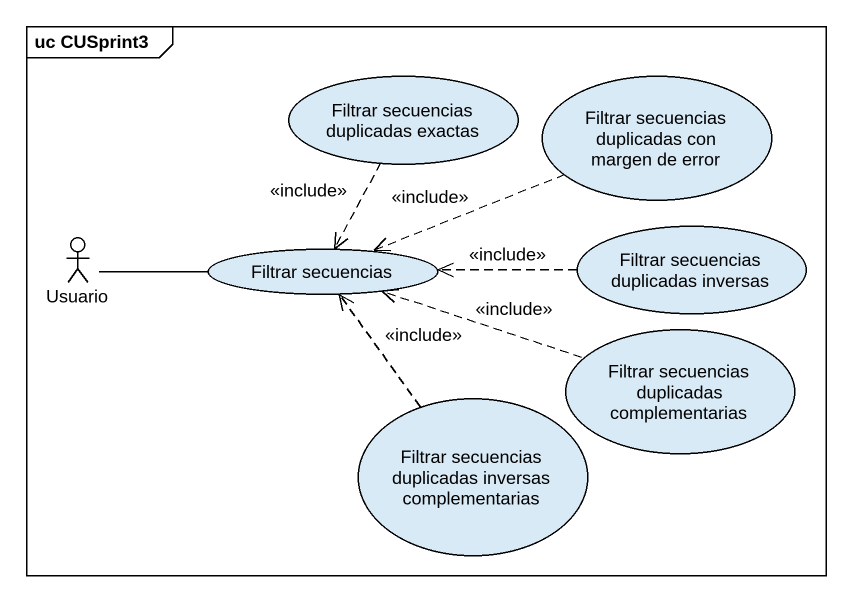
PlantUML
@startuml
mainframe uc CUSprint3
usecase "Filtrar secuencias duplicadas exactas" as Filtrar_secuencias
usecase "Filtrar secuencias duplicadas con margen de error" as Filtrar_secuencias_2
actor Usuario
usecase "Filtrar secuencias" as Filtrar_secuencias_3
usecase "Filtrar secuencias duplicadas inversas" as Filtrar_secuencias_4
usecase "Filtrar secuencias duplicadas complementarias" as Filtrar_secuencias_5
usecase "Filtrar secuencias duplicadas inversas complementarias" as Filtrar_secuencias_6
Filtrar_secuencias ..> Filtrar_secuencias_3 : <<include>>
Filtrar_secuencias_2 .left.> Filtrar_secuencias_3 : <<include>>
Usuario -right- Filtrar_secuencias_3
Filtrar_secuencias_4 .left.> Filtrar_secuencias_3 : <<include>>
Filtrar_secuencias_5 .left.> Filtrar_secuencias_3 : <<include>>
Filtrar_secuencias_6 .up.> Filtrar_secuencias_3 : <<include>>
@enduml
